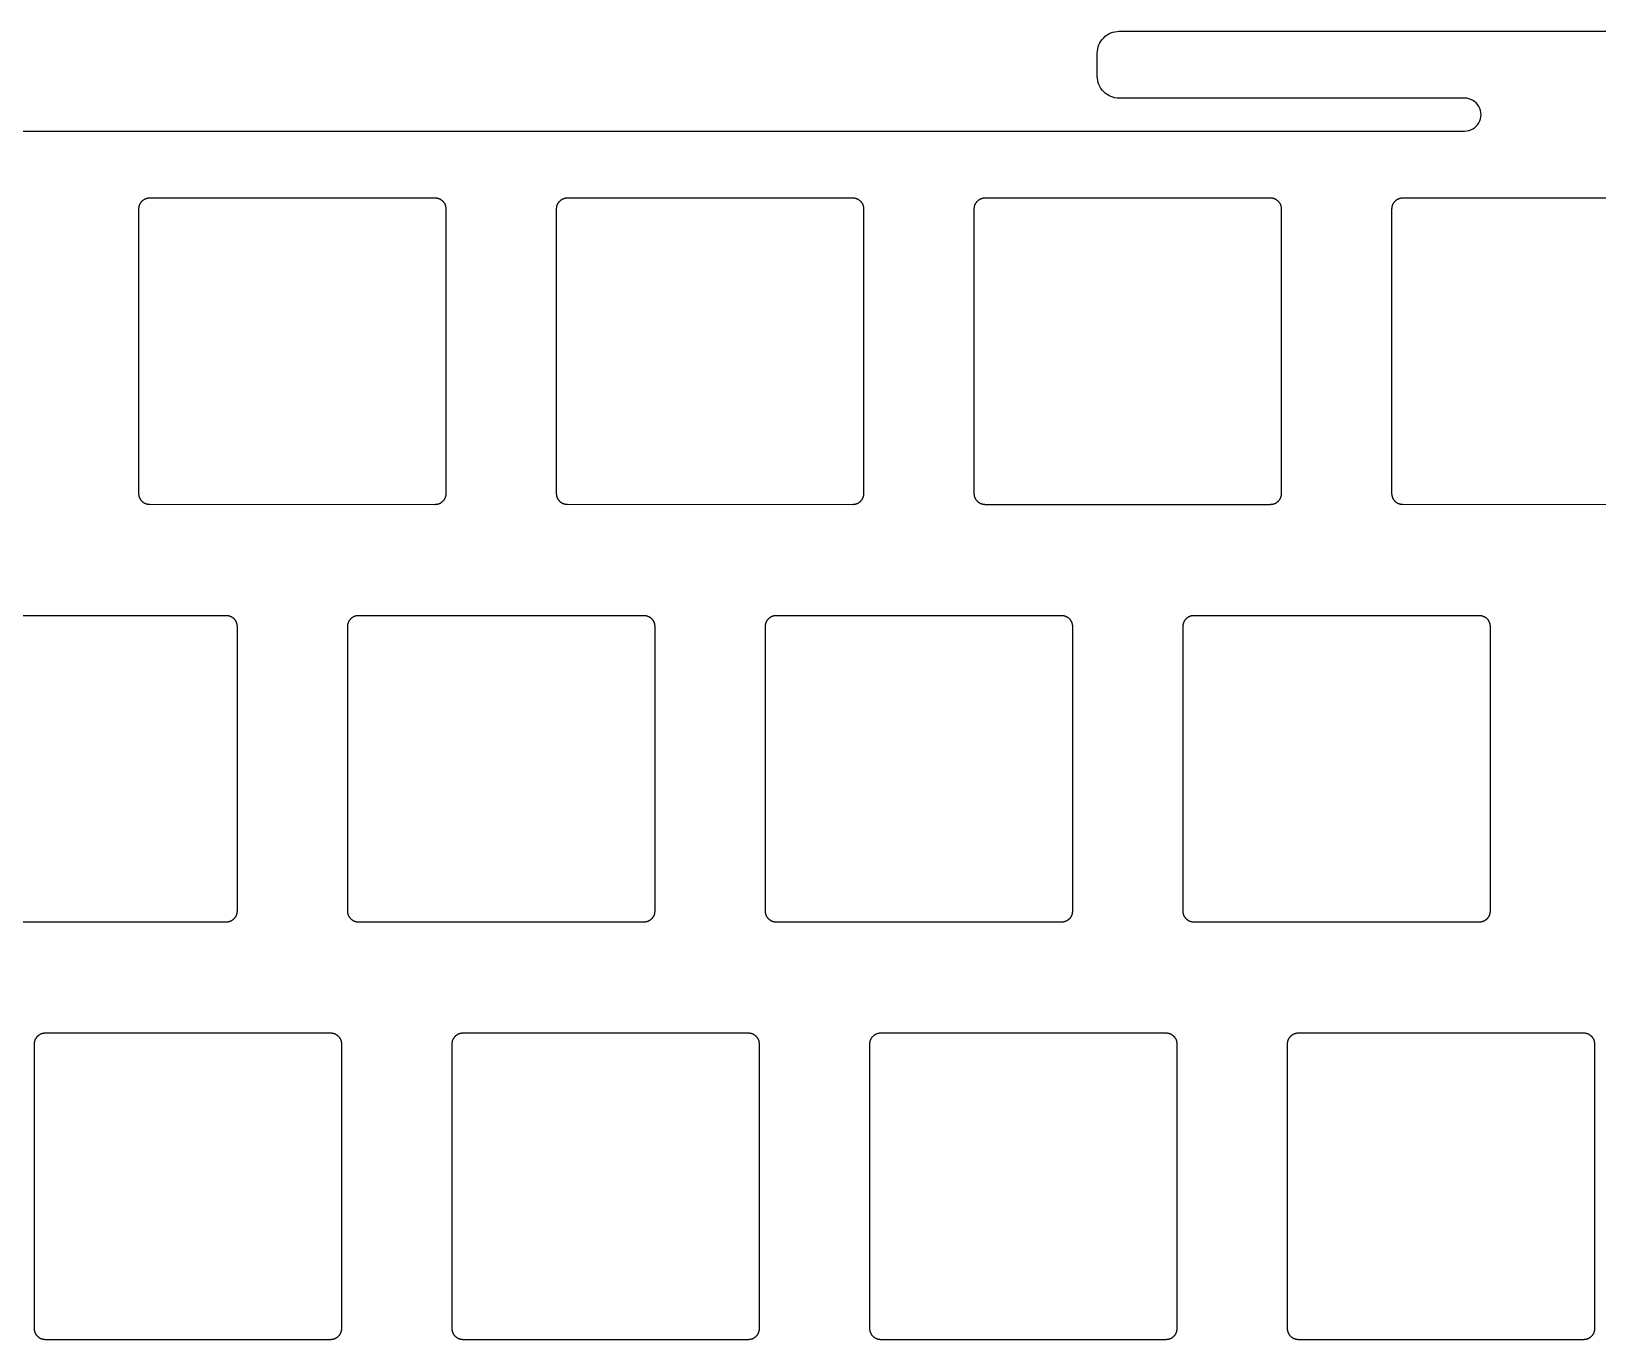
# Model space of a CAD drawing. Header units: millimetres. Extents: x 0 to 286, y 1 to 106.
# Drawn here: x 73.9 to 145.3, y 46.8 to 106.5 of the extents above; entities that cross this region are included whole.
import ezdxf

# ---------------------------------------------------------------- set-up
doc = ezdxf.new("R2010")
doc.units = ezdxf.units.MM

msp = doc.modelspace()

# ---------------------------------------------------------------- linework, layer by layer
msp.add_lwpolyline([(51.7693, 101.9158), (139.2574, 101.9158, 1.004198), (139.2574, 103.4158), (123.5074, 103.4158, -0.414214), (122.5074, 104.4158), (122.5074, 105.4674, -0.414214), (123.5074, 106.4674), (162.5074, 106.4674, -0.414214)], format="xyb")
for points in [[(78.8007, 85.3693), (78.8007, 98.3686), (78.801, 98.385), (78.8018, 98.4013), (78.8031, 98.4176), (78.805, 98.4339), (78.8074, 98.45), (78.8103, 98.4661), (78.8138, 98.4821), (78.8177, 98.498), (78.8222, 98.5137), (78.8272, 98.5293), (78.8327, 98.5447), (78.8388, 98.5599), (78.8453, 98.575), (78.8523, 98.5897), (78.8597, 98.6043), (78.8677, 98.6186), (78.8761, 98.6326), (78.885, 98.6464), (78.8943, 98.6598), (78.904, 98.673), (78.9142, 98.6858), (78.9248, 98.6983), (78.9358, 98.7104), (78.9471, 98.7222), (78.9589, 98.7335), (78.971, 98.7445), (78.9835, 98.7551), (78.9963, 98.7653), (79.0095, 98.775), (79.0229, 98.7843), (79.0367, 98.7932), (79.0507, 98.8016), (79.065, 98.8096), (79.0796, 98.817), (79.0943, 98.824), (79.1094, 98.8305), (79.1246, 98.8366), (79.14, 98.8421), (79.1556, 98.8471), (79.1713, 98.8516), (79.1872, 98.8555), (79.2032, 98.859), (79.2193, 98.8619), (79.2354, 98.8643), (79.2517, 98.8662), (79.268, 98.8675), (79.2843, 98.8683), (79.3007, 98.8686), (92.2996, 98.8686), (92.316, 98.8683), (92.3323, 98.8675), (92.3486, 98.8662), (92.3649, 98.8643), (92.381, 98.8619), (92.3971, 98.859), (92.4131, 98.8555), (92.429, 98.8516), (92.4447, 98.8471), (92.4603, 98.8421), (92.4757, 98.8366), (92.4909, 98.8305), (92.506, 98.824), (92.5207, 98.817), (92.5353, 98.8096), (92.5496, 98.8016), (92.5636, 98.7932), (92.5774, 98.7843), (92.5908, 98.775), (92.604, 98.7653), (92.6168, 98.7551), (92.6293, 98.7445), (92.6414, 98.7335), (92.6532, 98.7222), (92.6645, 98.7104), (92.6755, 98.6983), (92.6861, 98.6858), (92.6963, 98.673), (92.706, 98.6598), (92.7153, 98.6464), (92.7242, 98.6326), (92.7326, 98.6186), (92.7406, 98.6043), (92.748, 98.5897), (92.755, 98.575), (92.7615, 98.5599), (92.7676, 98.5447), (92.7731, 98.5293), (92.7781, 98.5137), (92.7826, 98.498), (92.7865, 98.4821), (92.79, 98.4661), (92.7929, 98.45), (92.7953, 98.4339), (92.7972, 98.4176), (92.7985, 98.4013), (92.7993, 98.385), (92.7996, 98.3686), (92.7996, 85.3692), (92.7993, 85.3528), (92.7985, 85.3365), (92.7972, 85.3202), (92.7953, 85.3039), (92.7929, 85.2878), (92.79, 85.2717), (92.7865, 85.2557), (92.7826, 85.2398), (92.7781, 85.2241), (92.7731, 85.2085), (92.7676, 85.1931), (92.7615, 85.1779), (92.755, 85.1628), (92.748, 85.1481), (92.7406, 85.1335), (92.7326, 85.1192), (92.7242, 85.1052), (92.7153, 85.0914), (92.706, 85.078), (92.6963, 85.0648), (92.6861, 85.052), (92.6755, 85.0395), (92.6645, 85.0274), (92.6532, 85.0156), (92.6414, 85.0043), (92.6293, 84.9933), (92.6168, 84.9827), (92.604, 84.9725), (92.5908, 84.9628), (92.5774, 84.9535), (92.5636, 84.9446), (92.5496, 84.9362), (92.5353, 84.9282), (92.5207, 84.9208), (92.506, 84.9138), (92.4909, 84.9073), (92.4757, 84.9012), (92.4603, 84.8957), (92.4447, 84.8907), (92.429, 84.8862), (92.4131, 84.8823), (92.3971, 84.8788), (92.381, 84.8759), (92.3649, 84.8735), (92.3486, 84.8716), (92.3323, 84.8703), (92.316, 84.8695), (92.2996, 84.8692), (79.3006, 84.8693), (79.2842, 84.8696), (79.2679, 84.8704), (79.2516, 84.8717), (79.2353, 84.8736), (79.2192, 84.876), (79.2031, 84.8789), (79.1871, 84.8824), (79.1712, 84.8863), (79.1555, 84.8908), (79.1399, 84.8958), (79.1245, 84.9014), (79.1093, 84.9074), (79.0943, 84.9139), (79.0795, 84.9209), (79.0649, 84.9284), (79.0506, 84.9363), (79.0366, 84.9447), (79.0229, 84.9536), (79.0094, 84.9629), (78.9963, 84.9726), (78.9834, 84.9828), (78.971, 84.9934), (78.9589, 85.0044), (78.9471, 85.0158), (78.9357, 85.0275), (78.9247, 85.0396), (78.9142, 85.0521), (78.904, 85.0649), (78.8942, 85.0781), (78.8849, 85.0915), (78.8761, 85.1053), (78.8677, 85.1193), (78.8597, 85.1336), (78.8522, 85.1482), (78.8452, 85.163), (78.8387, 85.178), (78.8327, 85.1932), (78.8272, 85.2086), (78.8222, 85.2242), (78.8177, 85.2399), (78.8137, 85.2558), (78.8103, 85.2718), (78.8074, 85.2879), (78.805, 85.304), (78.8031, 85.3203), (78.8018, 85.3366), (78.801, 85.3529)], [(97.8507, 85.3693), (97.8507, 98.3686), (97.851, 98.385), (97.8518, 98.4013), (97.8531, 98.4176), (97.855, 98.4339), (97.8574, 98.45), (97.8603, 98.4661), (97.8638, 98.4821), (97.8677, 98.498), (97.8722, 98.5137), (97.8772, 98.5293), (97.8827, 98.5447), (97.8888, 98.5599), (97.8953, 98.575), (97.9023, 98.5897), (97.9097, 98.6043), (97.9177, 98.6186), (97.9261, 98.6326), (97.935, 98.6464), (97.9443, 98.6598), (97.954, 98.673), (97.9642, 98.6858), (97.9748, 98.6983), (97.9858, 98.7104), (97.9971, 98.7222), (98.0089, 98.7335), (98.021, 98.7445), (98.0335, 98.7551), (98.0463, 98.7653), (98.0595, 98.775), (98.0729, 98.7843), (98.0867, 98.7932), (98.1007, 98.8016), (98.115, 98.8096), (98.1296, 98.817), (98.1443, 98.824), (98.1594, 98.8305), (98.1746, 98.8366), (98.19, 98.8421), (98.2056, 98.8471), (98.2213, 98.8516), (98.2372, 98.8555), (98.2532, 98.859), (98.2693, 98.8619), (98.2854, 98.8643), (98.3017, 98.8662), (98.318, 98.8675), (98.3343, 98.8683), (98.3507, 98.8686), (111.3496, 98.8686), (111.366, 98.8683), (111.3823, 98.8675), (111.3986, 98.8662), (111.4149, 98.8643), (111.431, 98.8619), (111.4471, 98.859), (111.4631, 98.8555), (111.479, 98.8516), (111.4947, 98.8471), (111.5103, 98.8421), (111.5257, 98.8366), (111.5409, 98.8305), (111.556, 98.824), (111.5707, 98.817), (111.5853, 98.8096), (111.5996, 98.8016), (111.6136, 98.7932), (111.6274, 98.7843), (111.6408, 98.775), (111.654, 98.7653), (111.6668, 98.7551), (111.6793, 98.7445), (111.6914, 98.7335), (111.7032, 98.7222), (111.7145, 98.7104), (111.7255, 98.6983), (111.7361, 98.6858), (111.7463, 98.673), (111.756, 98.6598), (111.7653, 98.6464), (111.7742, 98.6326), (111.7826, 98.6186), (111.7906, 98.6043), (111.798, 98.5897), (111.805, 98.575), (111.8115, 98.5599), (111.8176, 98.5447), (111.8231, 98.5293), (111.8281, 98.5137), (111.8326, 98.498), (111.8365, 98.4821), (111.84, 98.4661), (111.8429, 98.45), (111.8453, 98.4339), (111.8472, 98.4176), (111.8485, 98.4013), (111.8493, 98.385), (111.8496, 98.3686), (111.8496, 85.3692), (111.8493, 85.3528), (111.8485, 85.3365), (111.8472, 85.3202), (111.8453, 85.3039), (111.8429, 85.2878), (111.84, 85.2717), (111.8365, 85.2557), (111.8326, 85.2398), (111.8281, 85.2241), (111.8231, 85.2085), (111.8176, 85.1931), (111.8115, 85.1779), (111.805, 85.1628), (111.798, 85.1481), (111.7906, 85.1335), (111.7826, 85.1192), (111.7742, 85.1052), (111.7653, 85.0914), (111.756, 85.078), (111.7463, 85.0648), (111.7361, 85.052), (111.7255, 85.0395), (111.7145, 85.0274), (111.7032, 85.0156), (111.6914, 85.0043), (111.6793, 84.9933), (111.6668, 84.9827), (111.654, 84.9725), (111.6408, 84.9628), (111.6274, 84.9535), (111.6136, 84.9446), (111.5996, 84.9362), (111.5853, 84.9282), (111.5707, 84.9208), (111.556, 84.9138), (111.5409, 84.9073), (111.5257, 84.9012), (111.5103, 84.8957), (111.4947, 84.8907), (111.479, 84.8862), (111.4631, 84.8823), (111.4471, 84.8788), (111.431, 84.8759), (111.4149, 84.8735), (111.3986, 84.8716), (111.3823, 84.8703), (111.366, 84.8695), (111.3496, 84.8692), (98.3506, 84.8693), (98.3342, 84.8696), (98.3179, 84.8704), (98.3016, 84.8717), (98.2853, 84.8736), (98.2692, 84.876), (98.2531, 84.8789), (98.2371, 84.8824), (98.2212, 84.8863), (98.2055, 84.8908), (98.1899, 84.8958), (98.1745, 84.9014), (98.1593, 84.9074), (98.1443, 84.9139), (98.1295, 84.9209), (98.1149, 84.9284), (98.1006, 84.9363), (98.0866, 84.9447), (98.0729, 84.9536), (98.0594, 84.9629), (98.0463, 84.9726), (98.0334, 84.9828), (98.021, 84.9934), (98.0089, 85.0044), (97.9971, 85.0158), (97.9857, 85.0275), (97.9747, 85.0396), (97.9642, 85.0521), (97.954, 85.0649), (97.9442, 85.0781), (97.9349, 85.0915), (97.9261, 85.1053), (97.9177, 85.1193), (97.9097, 85.1336), (97.9022, 85.1482), (97.8952, 85.163), (97.8887, 85.178), (97.8827, 85.1932), (97.8772, 85.2086), (97.8722, 85.2242), (97.8677, 85.2399), (97.8637, 85.2558), (97.8603, 85.2718), (97.8574, 85.2879), (97.855, 85.304), (97.8531, 85.3203), (97.8518, 85.3366), (97.851, 85.3529)], [(116.899, 85.3692), (116.899, 98.3685), (116.8993, 98.3849), (116.9001, 98.4012), (116.9014, 98.4175), (116.9033, 98.4338), (116.9057, 98.4499), (116.9086, 98.466), (116.9121, 98.482), (116.916, 98.4979), (116.9205, 98.5136), (116.9255, 98.5292), (116.931, 98.5446), (116.9371, 98.5598), (116.9436, 98.5749), (116.9506, 98.5896), (116.958, 98.6042), (116.966, 98.6185), (116.9744, 98.6325), (116.9833, 98.6463), (116.9926, 98.6597), (117.0023, 98.6729), (117.0125, 98.6857), (117.0231, 98.6982), (117.0341, 98.7103), (117.0454, 98.7221), (117.0572, 98.7334), (117.0693, 98.7444), (117.0818, 98.755), (117.0946, 98.7652), (117.1078, 98.7749), (117.1212, 98.7842), (117.135, 98.7931), (117.149, 98.8015), (117.1633, 98.8095), (117.1779, 98.8169), (117.1926, 98.8239), (117.2077, 98.8304), (117.2229, 98.8365), (117.2383, 98.842), (117.2539, 98.847), (117.2696, 98.8515), (117.2855, 98.8554), (117.3015, 98.8589), (117.3176, 98.8618), (117.3337, 98.8642), (117.35, 98.8661), (117.3663, 98.8674), (117.3826, 98.8682), (117.399, 98.8685), (130.398, 98.8685), (130.4144, 98.8682), (130.4307, 98.8674), (130.447, 98.8661), (130.4633, 98.8642), (130.4794, 98.8618), (130.4955, 98.8589), (130.5115, 98.8554), (130.5274, 98.8515), (130.5431, 98.847), (130.5587, 98.842), (130.5741, 98.8365), (130.5893, 98.8304), (130.6044, 98.8239), (130.6191, 98.8169), (130.6337, 98.8095), (130.648, 98.8015), (130.662, 98.7931), (130.6758, 98.7842), (130.6892, 98.7749), (130.7024, 98.7652), (130.7152, 98.755), (130.7277, 98.7444), (130.7398, 98.7334), (130.7516, 98.7221), (130.7629, 98.7103), (130.7739, 98.6982), (130.7845, 98.6857), (130.7947, 98.6729), (130.8044, 98.6597), (130.8137, 98.6463), (130.8226, 98.6325), (130.831, 98.6185), (130.839, 98.6042), (130.8464, 98.5896), (130.8534, 98.5749), (130.8599, 98.5598), (130.866, 98.5446), (130.8715, 98.5292), (130.8765, 98.5136), (130.881, 98.4979), (130.8849, 98.482), (130.8884, 98.466), (130.8913, 98.4499), (130.8937, 98.4338), (130.8956, 98.4175), (130.8969, 98.4012), (130.8977, 98.3849), (130.898, 98.3685), (130.898, 85.369), (130.8977, 85.3526), (130.8969, 85.3363), (130.8956, 85.32), (130.8937, 85.3037), (130.8913, 85.2876), (130.8884, 85.2715), (130.8849, 85.2555), (130.881, 85.2396), (130.8765, 85.2239), (130.8715, 85.2083), (130.866, 85.1929), (130.8599, 85.1777), (130.8534, 85.1626), (130.8464, 85.1479), (130.839, 85.1333), (130.831, 85.119), (130.8226, 85.105), (130.8137, 85.0912), (130.8044, 85.0778), (130.7947, 85.0646), (130.7845, 85.0518), (130.7739, 85.0393), (130.7629, 85.0272), (130.7516, 85.0154), (130.7398, 85.0041), (130.7277, 84.9931), (130.7152, 84.9825), (130.7024, 84.9723), (130.6892, 84.9626), (130.6758, 84.9533), (130.662, 84.9444), (130.648, 84.936), (130.6337, 84.928), (130.6191, 84.9206), (130.6044, 84.9136), (130.5893, 84.9071), (130.5741, 84.901), (130.5587, 84.8955), (130.5431, 84.8905), (130.5274, 84.886), (130.5115, 84.8821), (130.4955, 84.8786), (130.4794, 84.8757), (130.4633, 84.8733), (130.447, 84.8714), (130.4307, 84.8701), (130.4144, 84.8693), (130.398, 84.869), (117.399, 84.8692), (117.3826, 84.8695), (117.3663, 84.8703), (117.35, 84.8716), (117.3337, 84.8735), (117.3176, 84.8759), (117.3015, 84.8788), (117.2855, 84.8823), (117.2696, 84.8862), (117.2539, 84.8907), (117.2383, 84.8957), (117.2229, 84.9012), (117.2077, 84.9073), (117.1926, 84.9138), (117.1779, 84.9208), (117.1633, 84.9282), (117.149, 84.9362), (117.135, 84.9446), (117.1212, 84.9535), (117.1078, 84.9628), (117.0946, 84.9725), (117.0818, 84.9827), (117.0693, 84.9933), (117.0572, 85.0043), (117.0454, 85.0156), (117.0341, 85.0274), (117.0231, 85.0395), (117.0125, 85.052), (117.0023, 85.0648), (116.9926, 85.078), (116.9833, 85.0914), (116.9744, 85.1052), (116.966, 85.1192), (116.958, 85.1335), (116.9506, 85.1481), (116.9436, 85.1628), (116.9371, 85.1779), (116.931, 85.1931), (116.9255, 85.2085), (116.9205, 85.2241), (116.916, 85.2398), (116.9121, 85.2557), (116.9086, 85.2717), (116.9057, 85.2878), (116.9033, 85.3039), (116.9014, 85.3202), (116.9001, 85.3365), (116.8993, 85.3528)], [(88.3257, 66.3193), (88.3257, 79.3186), (88.326, 79.335), (88.3268, 79.3513), (88.3281, 79.3676), (88.33, 79.3839), (88.3324, 79.4), (88.3353, 79.4161), (88.3388, 79.4321), (88.3427, 79.448), (88.3472, 79.4637), (88.3522, 79.4793), (88.3577, 79.4947), (88.3638, 79.5099), (88.3703, 79.525), (88.3773, 79.5397), (88.3847, 79.5543), (88.3927, 79.5686), (88.4011, 79.5826), (88.41, 79.5964), (88.4193, 79.6098), (88.429, 79.623), (88.4392, 79.6358), (88.4498, 79.6483), (88.4608, 79.6604), (88.4721, 79.6722), (88.4839, 79.6835), (88.496, 79.6945), (88.5085, 79.7051), (88.5213, 79.7153), (88.5345, 79.725), (88.5479, 79.7343), (88.5617, 79.7432), (88.5757, 79.7516), (88.59, 79.7596), (88.6046, 79.767), (88.6193, 79.774), (88.6344, 79.7805), (88.6496, 79.7866), (88.665, 79.7921), (88.6806, 79.7971), (88.6963, 79.8016), (88.7122, 79.8055), (88.7282, 79.809), (88.7443, 79.8119), (88.7604, 79.8143), (88.7767, 79.8162), (88.793, 79.8175), (88.8093, 79.8183), (88.8257, 79.8186), (101.8246, 79.8186), (101.841, 79.8183), (101.8573, 79.8175), (101.8736, 79.8162), (101.8899, 79.8143), (101.906, 79.8119), (101.9221, 79.809), (101.9381, 79.8055), (101.954, 79.8016), (101.9697, 79.7971), (101.9853, 79.7921), (102.0007, 79.7866), (102.0159, 79.7805), (102.031, 79.774), (102.0457, 79.767), (102.0603, 79.7596), (102.0746, 79.7516), (102.0886, 79.7432), (102.1024, 79.7343), (102.1158, 79.725), (102.129, 79.7153), (102.1418, 79.7051), (102.1543, 79.6945), (102.1664, 79.6835), (102.1782, 79.6722), (102.1895, 79.6604), (102.2005, 79.6483), (102.2111, 79.6358), (102.2213, 79.623), (102.231, 79.6098), (102.2403, 79.5964), (102.2492, 79.5826), (102.2576, 79.5686), (102.2656, 79.5543), (102.273, 79.5397), (102.28, 79.525), (102.2865, 79.5099), (102.2926, 79.4947), (102.2981, 79.4793), (102.3031, 79.4637), (102.3076, 79.448), (102.3115, 79.4321), (102.315, 79.4161), (102.3179, 79.4), (102.3203, 79.3839), (102.3222, 79.3676), (102.3235, 79.3513), (102.3243, 79.335), (102.3246, 79.3186), (102.3246, 66.3192), (102.3243, 66.3028), (102.3235, 66.2865), (102.3222, 66.2702), (102.3203, 66.2539), (102.3179, 66.2378), (102.315, 66.2217), (102.3115, 66.2057), (102.3076, 66.1898), (102.3031, 66.1741), (102.2981, 66.1585), (102.2926, 66.1431), (102.2865, 66.1279), (102.28, 66.1128), (102.273, 66.0981), (102.2656, 66.0835), (102.2576, 66.0692), (102.2492, 66.0552), (102.2403, 66.0414), (102.231, 66.028), (102.2213, 66.0148), (102.2111, 66.002), (102.2005, 65.9895), (102.1895, 65.9774), (102.1782, 65.9656), (102.1664, 65.9543), (102.1543, 65.9433), (102.1418, 65.9327), (102.129, 65.9225), (102.1158, 65.9128), (102.1024, 65.9035), (102.0886, 65.8946), (102.0746, 65.8862), (102.0603, 65.8782), (102.0457, 65.8708), (102.031, 65.8638), (102.0159, 65.8573), (102.0007, 65.8512), (101.9853, 65.8457), (101.9697, 65.8407), (101.954, 65.8362), (101.9381, 65.8323), (101.9221, 65.8288), (101.906, 65.8259), (101.8899, 65.8235), (101.8736, 65.8216), (101.8573, 65.8203), (101.841, 65.8195), (101.8246, 65.8192), (88.8256, 65.8193), (88.8092, 65.8196), (88.7929, 65.8204), (88.7766, 65.8217), (88.7603, 65.8236), (88.7442, 65.826), (88.7281, 65.8289), (88.7121, 65.8324), (88.6962, 65.8363), (88.6805, 65.8408), (88.6649, 65.8458), (88.6495, 65.8514), (88.6343, 65.8574), (88.6193, 65.8639), (88.6045, 65.8709), (88.5899, 65.8784), (88.5756, 65.8863), (88.5616, 65.8947), (88.5479, 65.9036), (88.5344, 65.9129), (88.5213, 65.9226), (88.5084, 65.9328), (88.496, 65.9434), (88.4839, 65.9544), (88.4721, 65.9658), (88.4607, 65.9775), (88.4497, 65.9896), (88.4392, 66.0021), (88.429, 66.0149), (88.4192, 66.0281), (88.4099, 66.0415), (88.4011, 66.0553), (88.3927, 66.0693), (88.3847, 66.0836), (88.3772, 66.0982), (88.3702, 66.113), (88.3637, 66.128), (88.3577, 66.1432), (88.3522, 66.1586), (88.3472, 66.1742), (88.3427, 66.1899), (88.3387, 66.2058), (88.3353, 66.2218), (88.3324, 66.2379), (88.33, 66.254), (88.3281, 66.2703), (88.3268, 66.2866), (88.326, 66.3029)], [(107.3757, 66.3193), (107.3757, 79.3186), (107.376, 79.335), (107.3768, 79.3513), (107.3781, 79.3676), (107.38, 79.3839), (107.3824, 79.4), (107.3853, 79.4161), (107.3888, 79.4321), (107.3927, 79.448), (107.3972, 79.4637), (107.4022, 79.4793), (107.4077, 79.4947), (107.4138, 79.5099), (107.4203, 79.525), (107.4273, 79.5397), (107.4347, 79.5543), (107.4427, 79.5686), (107.4511, 79.5826), (107.46, 79.5964), (107.4693, 79.6098), (107.479, 79.623), (107.4892, 79.6358), (107.4998, 79.6483), (107.5108, 79.6604), (107.5221, 79.6722), (107.5339, 79.6835), (107.546, 79.6945), (107.5585, 79.7051), (107.5713, 79.7153), (107.5845, 79.725), (107.5979, 79.7343), (107.6117, 79.7432), (107.6257, 79.7516), (107.64, 79.7596), (107.6546, 79.767), (107.6693, 79.774), (107.6844, 79.7805), (107.6996, 79.7866), (107.715, 79.7921), (107.7306, 79.7971), (107.7463, 79.8016), (107.7622, 79.8055), (107.7782, 79.809), (107.7943, 79.8119), (107.8104, 79.8143), (107.8267, 79.8162), (107.843, 79.8175), (107.8593, 79.8183), (107.8757, 79.8186), (120.8746, 79.8186), (120.891, 79.8183), (120.9073, 79.8175), (120.9236, 79.8162), (120.9399, 79.8143), (120.956, 79.8119), (120.9721, 79.809), (120.9881, 79.8055), (121.004, 79.8016), (121.0197, 79.7971), (121.0353, 79.7921), (121.0507, 79.7866), (121.0659, 79.7805), (121.081, 79.774), (121.0957, 79.767), (121.1103, 79.7596), (121.1246, 79.7516), (121.1386, 79.7432), (121.1524, 79.7343), (121.1658, 79.725), (121.179, 79.7153), (121.1918, 79.7051), (121.2043, 79.6945), (121.2164, 79.6835), (121.2282, 79.6722), (121.2395, 79.6604), (121.2505, 79.6483), (121.2611, 79.6358), (121.2713, 79.623), (121.281, 79.6098), (121.2903, 79.5964), (121.2992, 79.5826), (121.3076, 79.5686), (121.3156, 79.5543), (121.323, 79.5397), (121.33, 79.525), (121.3365, 79.5099), (121.3426, 79.4947), (121.3481, 79.4793), (121.3531, 79.4637), (121.3576, 79.448), (121.3615, 79.4321), (121.365, 79.4161), (121.3679, 79.4), (121.3703, 79.3839), (121.3722, 79.3676), (121.3735, 79.3513), (121.3743, 79.335), (121.3746, 79.3186), (121.3746, 66.3192), (121.3743, 66.3028), (121.3735, 66.2865), (121.3722, 66.2702), (121.3703, 66.2539), (121.3679, 66.2378), (121.365, 66.2217), (121.3615, 66.2057), (121.3576, 66.1898), (121.3531, 66.1741), (121.3481, 66.1585), (121.3426, 66.1431), (121.3365, 66.1279), (121.33, 66.1128), (121.323, 66.0981), (121.3156, 66.0835), (121.3076, 66.0692), (121.2992, 66.0552), (121.2903, 66.0414), (121.281, 66.028), (121.2713, 66.0148), (121.2611, 66.002), (121.2505, 65.9895), (121.2395, 65.9774), (121.2282, 65.9656), (121.2164, 65.9543), (121.2043, 65.9433), (121.1918, 65.9327), (121.179, 65.9225), (121.1658, 65.9128), (121.1524, 65.9035), (121.1386, 65.8946), (121.1246, 65.8862), (121.1103, 65.8782), (121.0957, 65.8708), (121.081, 65.8638), (121.0659, 65.8573), (121.0507, 65.8512), (121.0353, 65.8457), (121.0197, 65.8407), (121.004, 65.8362), (120.9881, 65.8323), (120.9721, 65.8288), (120.956, 65.8259), (120.9399, 65.8235), (120.9236, 65.8216), (120.9073, 65.8203), (120.891, 65.8195), (120.8746, 65.8192), (107.8756, 65.8193), (107.8592, 65.8196), (107.8429, 65.8204), (107.8266, 65.8217), (107.8103, 65.8236), (107.7942, 65.826), (107.7781, 65.8289), (107.7621, 65.8324), (107.7462, 65.8363), (107.7305, 65.8408), (107.7149, 65.8458), (107.6995, 65.8514), (107.6843, 65.8574), (107.6693, 65.8639), (107.6545, 65.8709), (107.6399, 65.8784), (107.6256, 65.8863), (107.6116, 65.8947), (107.5979, 65.9036), (107.5844, 65.9129), (107.5713, 65.9226), (107.5584, 65.9328), (107.546, 65.9434), (107.5339, 65.9544), (107.5221, 65.9658), (107.5107, 65.9775), (107.4997, 65.9896), (107.4892, 66.0021), (107.479, 66.0149), (107.4692, 66.0281), (107.4599, 66.0415), (107.4511, 66.0553), (107.4427, 66.0693), (107.4347, 66.0836), (107.4272, 66.0982), (107.4202, 66.113), (107.4137, 66.128), (107.4077, 66.1432), (107.4022, 66.1586), (107.3972, 66.1742), (107.3927, 66.1899), (107.3887, 66.2058), (107.3853, 66.2218), (107.3824, 66.2379), (107.38, 66.254), (107.3781, 66.2703), (107.3768, 66.2866), (107.376, 66.3029)], [(126.424, 66.3192), (126.424, 79.3185), (126.4243, 79.3349), (126.4251, 79.3512), (126.4264, 79.3675), (126.4283, 79.3838), (126.4307, 79.3999), (126.4336, 79.416), (126.4371, 79.432), (126.441, 79.4479), (126.4455, 79.4636), (126.4505, 79.4792), (126.456, 79.4946), (126.4621, 79.5098), (126.4686, 79.5249), (126.4756, 79.5396), (126.483, 79.5542), (126.491, 79.5685), (126.4994, 79.5825), (126.5083, 79.5963), (126.5176, 79.6097), (126.5273, 79.6229), (126.5375, 79.6357), (126.5481, 79.6482), (126.5591, 79.6603), (126.5704, 79.6721), (126.5822, 79.6834), (126.5943, 79.6944), (126.6068, 79.705), (126.6196, 79.7152), (126.6328, 79.7249), (126.6462, 79.7342), (126.66, 79.7431), (126.674, 79.7515), (126.6883, 79.7595), (126.7029, 79.7669), (126.7176, 79.7739), (126.7327, 79.7804), (126.7479, 79.7865), (126.7633, 79.792), (126.7789, 79.797), (126.7946, 79.8015), (126.8105, 79.8054), (126.8265, 79.8089), (126.8426, 79.8118), (126.8587, 79.8142), (126.875, 79.8161), (126.8913, 79.8174), (126.9076, 79.8182), (126.924, 79.8185), (139.923, 79.8185), (139.9394, 79.8182), (139.9557, 79.8174), (139.972, 79.8161), (139.9883, 79.8142), (140.0044, 79.8118), (140.0205, 79.8089), (140.0365, 79.8054), (140.0524, 79.8015), (140.0681, 79.797), (140.0837, 79.792), (140.0991, 79.7865), (140.1143, 79.7804), (140.1294, 79.7739), (140.1441, 79.7669), (140.1587, 79.7595), (140.173, 79.7515), (140.187, 79.7431), (140.2008, 79.7342), (140.2142, 79.7249), (140.2274, 79.7152), (140.2402, 79.705), (140.2527, 79.6944), (140.2648, 79.6834), (140.2766, 79.6721), (140.2879, 79.6603), (140.2989, 79.6482), (140.3095, 79.6357), (140.3197, 79.6229), (140.3294, 79.6097), (140.3387, 79.5963), (140.3476, 79.5825), (140.356, 79.5685), (140.364, 79.5542), (140.3714, 79.5396), (140.3784, 79.5249), (140.3849, 79.5098), (140.391, 79.4946), (140.3965, 79.4792), (140.4015, 79.4636), (140.406, 79.4479), (140.4099, 79.432), (140.4134, 79.416), (140.4163, 79.3999), (140.4187, 79.3838), (140.4206, 79.3675), (140.4219, 79.3512), (140.4227, 79.3349), (140.423, 79.3185), (140.423, 66.319), (140.4227, 66.3026), (140.4219, 66.2863), (140.4206, 66.27), (140.4187, 66.2537), (140.4163, 66.2376), (140.4134, 66.2215), (140.4099, 66.2055), (140.406, 66.1896), (140.4015, 66.1739), (140.3965, 66.1583), (140.391, 66.1429), (140.3849, 66.1277), (140.3784, 66.1126), (140.3714, 66.0979), (140.364, 66.0833), (140.356, 66.069), (140.3476, 66.055), (140.3387, 66.0412), (140.3294, 66.0278), (140.3197, 66.0146), (140.3095, 66.0018), (140.2989, 65.9893), (140.2879, 65.9772), (140.2766, 65.9654), (140.2648, 65.9541), (140.2527, 65.9431), (140.2402, 65.9325), (140.2274, 65.9223), (140.2142, 65.9126), (140.2008, 65.9033), (140.187, 65.8944), (140.173, 65.886), (140.1587, 65.878), (140.1441, 65.8706), (140.1294, 65.8636), (140.1143, 65.8571), (140.0991, 65.851), (140.0837, 65.8455), (140.0681, 65.8405), (140.0524, 65.836), (140.0365, 65.8321), (140.0205, 65.8286), (140.0044, 65.8257), (139.9883, 65.8233), (139.972, 65.8214), (139.9557, 65.8201), (139.9394, 65.8193), (139.923, 65.819), (126.924, 65.8192), (126.9076, 65.8195), (126.8913, 65.8203), (126.875, 65.8216), (126.8587, 65.8235), (126.8426, 65.8259), (126.8265, 65.8288), (126.8105, 65.8323), (126.7946, 65.8362), (126.7789, 65.8407), (126.7633, 65.8457), (126.7479, 65.8512), (126.7327, 65.8573), (126.7176, 65.8638), (126.7029, 65.8708), (126.6883, 65.8782), (126.674, 65.8862), (126.66, 65.8946), (126.6462, 65.9035), (126.6328, 65.9128), (126.6196, 65.9225), (126.6068, 65.9327), (126.5943, 65.9433), (126.5822, 65.9543), (126.5704, 65.9656), (126.5591, 65.9774), (126.5481, 65.9895), (126.5375, 66.002), (126.5273, 66.0148), (126.5176, 66.028), (126.5083, 66.0414), (126.4994, 66.0552), (126.491, 66.0692), (126.483, 66.0835), (126.4756, 66.0981), (126.4686, 66.1128), (126.4621, 66.1279), (126.456, 66.1431), (126.4505, 66.1585), (126.4455, 66.1741), (126.441, 66.1898), (126.4371, 66.2057), (126.4336, 66.2217), (126.4307, 66.2378), (126.4283, 66.2539), (126.4264, 66.2702), (126.4251, 66.2865), (126.4243, 66.3028)], [(74.0382, 47.2693), (74.0382, 60.2685), (74.0385, 60.2849), (74.0393, 60.3012), (74.0406, 60.3175), (74.0425, 60.3338), (74.0449, 60.3499), (74.0478, 60.366), (74.0513, 60.382), (74.0552, 60.3979), (74.0597, 60.4136), (74.0647, 60.4292), (74.0702, 60.4446), (74.0763, 60.4598), (74.0828, 60.4749), (74.0898, 60.4896), (74.0972, 60.5042), (74.1052, 60.5185), (74.1136, 60.5325), (74.1225, 60.5463), (74.1318, 60.5597), (74.1415, 60.5729), (74.1517, 60.5857), (74.1623, 60.5982), (74.1733, 60.6103), (74.1846, 60.6221), (74.1964, 60.6334), (74.2085, 60.6444), (74.221, 60.655), (74.2338, 60.6652), (74.247, 60.6749), (74.2604, 60.6842), (74.2742, 60.6931), (74.2882, 60.7015), (74.3025, 60.7095), (74.3171, 60.7169), (74.3318, 60.7239), (74.3469, 60.7304), (74.3621, 60.7365), (74.3775, 60.742), (74.3931, 60.747), (74.4088, 60.7515), (74.4247, 60.7554), (74.4407, 60.7589), (74.4568, 60.7618), (74.4729, 60.7642), (74.4892, 60.7661), (74.5055, 60.7674), (74.5218, 60.7682), (74.5382, 60.7685), (87.5372, 60.7685), (87.5536, 60.7682), (87.5699, 60.7674), (87.5862, 60.7661), (87.6025, 60.7642), (87.6186, 60.7618), (87.6347, 60.7589), (87.6507, 60.7554), (87.6666, 60.7515), (87.6823, 60.747), (87.6979, 60.742), (87.7133, 60.7365), (87.7285, 60.7304), (87.7436, 60.7239), (87.7583, 60.7169), (87.7729, 60.7095), (87.7872, 60.7015), (87.8012, 60.6931), (87.815, 60.6842), (87.8284, 60.6749), (87.8416, 60.6652), (87.8544, 60.655), (87.8669, 60.6444), (87.879, 60.6334), (87.8908, 60.6221), (87.9021, 60.6103), (87.9131, 60.5982), (87.9237, 60.5857), (87.9339, 60.5729), (87.9436, 60.5597), (87.9529, 60.5463), (87.9618, 60.5325), (87.9702, 60.5185), (87.9782, 60.5042), (87.9856, 60.4896), (87.9926, 60.4749), (87.9991, 60.4598), (88.0052, 60.4446), (88.0107, 60.4292), (88.0157, 60.4136), (88.0202, 60.3979), (88.0241, 60.382), (88.0276, 60.366), (88.0305, 60.3499), (88.0329, 60.3338), (88.0348, 60.3175), (88.0361, 60.3012), (88.0369, 60.2849), (88.0372, 60.2685), (88.0372, 47.2691), (88.0369, 47.2527), (88.0361, 47.2364), (88.0348, 47.2201), (88.0329, 47.2038), (88.0305, 47.1877), (88.0276, 47.1716), (88.0241, 47.1556), (88.0202, 47.1397), (88.0157, 47.124), (88.0107, 47.1084), (88.0052, 47.093), (87.9991, 47.0778), (87.9926, 47.0627), (87.9856, 47.048), (87.9782, 47.0334), (87.9702, 47.0191), (87.9618, 47.0051), (87.9529, 46.9913), (87.9436, 46.9779), (87.9339, 46.9647), (87.9237, 46.9519), (87.9131, 46.9394), (87.9021, 46.9273), (87.8908, 46.9155), (87.879, 46.9042), (87.8669, 46.8932), (87.8544, 46.8826), (87.8416, 46.8724), (87.8284, 46.8627), (87.815, 46.8534), (87.8012, 46.8445), (87.7872, 46.8361), (87.7729, 46.8281), (87.7583, 46.8207), (87.7436, 46.8137), (87.7285, 46.8072), (87.7133, 46.8011), (87.6979, 46.7956), (87.6823, 46.7906), (87.6666, 46.7861), (87.6507, 46.7822), (87.6347, 46.7787), (87.6186, 46.7758), (87.6025, 46.7734), (87.5862, 46.7715), (87.5699, 46.7702), (87.5536, 46.7694), (87.5372, 46.7691), (74.5382, 46.7693), (74.5218, 46.7696), (74.5055, 46.7704), (74.4892, 46.7717), (74.4729, 46.7736), (74.4568, 46.776), (74.4407, 46.7789), (74.4247, 46.7824), (74.4088, 46.7863), (74.3931, 46.7908), (74.3775, 46.7958), (74.3621, 46.8013), (74.3469, 46.8074), (74.3318, 46.8139), (74.3171, 46.8209), (74.3025, 46.8283), (74.2882, 46.8363), (74.2742, 46.8447), (74.2604, 46.8536), (74.247, 46.8629), (74.2338, 46.8726), (74.221, 46.8828), (74.2085, 46.8934), (74.1964, 46.9044), (74.1846, 46.9157), (74.1733, 46.9275), (74.1623, 46.9396), (74.1517, 46.9521), (74.1415, 46.9649), (74.1318, 46.9781), (74.1225, 46.9915), (74.1136, 47.0053), (74.1052, 47.0193), (74.0972, 47.0336), (74.0898, 47.0482), (74.0828, 47.0629), (74.0763, 47.078), (74.0702, 47.0932), (74.0647, 47.1086), (74.0597, 47.1242), (74.0552, 47.1399), (74.0513, 47.1558), (74.0478, 47.1718), (74.0449, 47.1879), (74.0425, 47.204), (74.0406, 47.2203), (74.0393, 47.2366), (74.0385, 47.2529)], [(93.0882, 47.2693), (93.0882, 60.2686), (93.0885, 60.285), (93.0893, 60.3013), (93.0906, 60.3176), (93.0925, 60.3339), (93.0949, 60.35), (93.0978, 60.3661), (93.1013, 60.3821), (93.1052, 60.398), (93.1097, 60.4137), (93.1147, 60.4293), (93.1202, 60.4447), (93.1263, 60.4599), (93.1328, 60.475), (93.1398, 60.4897), (93.1472, 60.5043), (93.1552, 60.5186), (93.1636, 60.5326), (93.1725, 60.5464), (93.1818, 60.5598), (93.1915, 60.573), (93.2017, 60.5858), (93.2123, 60.5983), (93.2233, 60.6104), (93.2346, 60.6222), (93.2464, 60.6335), (93.2585, 60.6445), (93.271, 60.6551), (93.2838, 60.6653), (93.297, 60.675), (93.3104, 60.6843), (93.3242, 60.6932), (93.3382, 60.7016), (93.3525, 60.7096), (93.3671, 60.717), (93.3818, 60.724), (93.3969, 60.7305), (93.4121, 60.7366), (93.4275, 60.7421), (93.4431, 60.7471), (93.4588, 60.7516), (93.4747, 60.7555), (93.4907, 60.759), (93.5068, 60.7619), (93.5229, 60.7643), (93.5392, 60.7662), (93.5555, 60.7675), (93.5718, 60.7683), (93.5882, 60.7686), (106.5871, 60.7686), (106.6035, 60.7683), (106.6198, 60.7675), (106.6361, 60.7662), (106.6524, 60.7643), (106.6685, 60.7619), (106.6846, 60.759), (106.7006, 60.7555), (106.7165, 60.7516), (106.7322, 60.7471), (106.7478, 60.7421), (106.7632, 60.7366), (106.7784, 60.7305), (106.7935, 60.724), (106.8082, 60.717), (106.8228, 60.7096), (106.8371, 60.7016), (106.8511, 60.6932), (106.8649, 60.6843), (106.8783, 60.675), (106.8915, 60.6653), (106.9043, 60.6551), (106.9168, 60.6445), (106.9289, 60.6335), (106.9407, 60.6222), (106.952, 60.6104), (106.963, 60.5983), (106.9736, 60.5858), (106.9838, 60.573), (106.9935, 60.5598), (107.0028, 60.5464), (107.0117, 60.5326), (107.0201, 60.5186), (107.0281, 60.5043), (107.0355, 60.4897), (107.0425, 60.475), (107.049, 60.4599), (107.0551, 60.4447), (107.0606, 60.4293), (107.0656, 60.4137), (107.0701, 60.398), (107.074, 60.3821), (107.0775, 60.3661), (107.0804, 60.35), (107.0828, 60.3339), (107.0847, 60.3176), (107.086, 60.3013), (107.0868, 60.285), (107.0871, 60.2686), (107.0871, 47.2692), (107.0868, 47.2528), (107.086, 47.2365), (107.0847, 47.2202), (107.0828, 47.2039), (107.0804, 47.1878), (107.0775, 47.1717), (107.074, 47.1557), (107.0701, 47.1398), (107.0656, 47.1241), (107.0606, 47.1085), (107.0551, 47.0931), (107.049, 47.0779), (107.0425, 47.0628), (107.0355, 47.0481), (107.0281, 47.0335), (107.0201, 47.0192), (107.0117, 47.0052), (107.0028, 46.9914), (106.9935, 46.978), (106.9838, 46.9648), (106.9736, 46.952), (106.963, 46.9395), (106.952, 46.9274), (106.9407, 46.9156), (106.9289, 46.9043), (106.9168, 46.8933), (106.9043, 46.8827), (106.8915, 46.8725), (106.8783, 46.8628), (106.8649, 46.8535), (106.8511, 46.8446), (106.8371, 46.8362), (106.8228, 46.8282), (106.8082, 46.8208), (106.7935, 46.8138), (106.7784, 46.8073), (106.7632, 46.8012), (106.7478, 46.7957), (106.7322, 46.7907), (106.7165, 46.7862), (106.7006, 46.7823), (106.6846, 46.7788), (106.6685, 46.7759), (106.6524, 46.7735), (106.6361, 46.7716), (106.6198, 46.7703), (106.6035, 46.7695), (106.5871, 46.7692), (93.5881, 46.7693), (93.5717, 46.7696), (93.5554, 46.7704), (93.5391, 46.7717), (93.5228, 46.7736), (93.5067, 46.776), (93.4906, 46.7789), (93.4746, 46.7824), (93.4587, 46.7863), (93.443, 46.7908), (93.4274, 46.7958), (93.412, 46.8014), (93.3968, 46.8074), (93.3818, 46.8139), (93.367, 46.8209), (93.3524, 46.8284), (93.3381, 46.8363), (93.3241, 46.8447), (93.3104, 46.8536), (93.2969, 46.8629), (93.2838, 46.8726), (93.2709, 46.8828), (93.2585, 46.8934), (93.2464, 46.9044), (93.2346, 46.9158), (93.2232, 46.9275), (93.2122, 46.9396), (93.2017, 46.9521), (93.1915, 46.9649), (93.1817, 46.9781), (93.1724, 46.9915), (93.1636, 47.0053), (93.1552, 47.0193), (93.1472, 47.0336), (93.1397, 47.0482), (93.1327, 47.063), (93.1262, 47.078), (93.1202, 47.0932), (93.1147, 47.1086), (93.1097, 47.1242), (93.1052, 47.1399), (93.1012, 47.1558), (93.0978, 47.1718), (93.0949, 47.1879), (93.0925, 47.204), (93.0906, 47.2203), (93.0893, 47.2366), (93.0885, 47.2529)], [(112.1382, 47.2693), (112.1382, 60.2686), (112.1385, 60.285), (112.1393, 60.3013), (112.1406, 60.3176), (112.1425, 60.3339), (112.1449, 60.35), (112.1478, 60.3661), (112.1513, 60.3821), (112.1552, 60.398), (112.1597, 60.4137), (112.1647, 60.4293), (112.1702, 60.4447), (112.1763, 60.4599), (112.1828, 60.475), (112.1898, 60.4897), (112.1972, 60.5043), (112.2052, 60.5186), (112.2136, 60.5326), (112.2225, 60.5464), (112.2318, 60.5598), (112.2415, 60.573), (112.2517, 60.5858), (112.2623, 60.5983), (112.2733, 60.6104), (112.2846, 60.6222), (112.2964, 60.6335), (112.3085, 60.6445), (112.321, 60.6551), (112.3338, 60.6653), (112.347, 60.675), (112.3604, 60.6843), (112.3742, 60.6932), (112.3882, 60.7016), (112.4025, 60.7096), (112.4171, 60.717), (112.4318, 60.724), (112.4469, 60.7305), (112.4621, 60.7366), (112.4775, 60.7421), (112.4931, 60.7471), (112.5088, 60.7516), (112.5247, 60.7555), (112.5407, 60.759), (112.5568, 60.7619), (112.5729, 60.7643), (112.5892, 60.7662), (112.6055, 60.7675), (112.6218, 60.7683), (112.6382, 60.7686), (125.6371, 60.7686), (125.6535, 60.7683), (125.6698, 60.7675), (125.6861, 60.7662), (125.7024, 60.7643), (125.7185, 60.7619), (125.7346, 60.759), (125.7506, 60.7555), (125.7665, 60.7516), (125.7822, 60.7471), (125.7978, 60.7421), (125.8132, 60.7366), (125.8284, 60.7305), (125.8435, 60.724), (125.8582, 60.717), (125.8728, 60.7096), (125.8871, 60.7016), (125.9011, 60.6932), (125.9149, 60.6843), (125.9283, 60.675), (125.9415, 60.6653), (125.9543, 60.6551), (125.9668, 60.6445), (125.9789, 60.6335), (125.9907, 60.6222), (126.002, 60.6104), (126.013, 60.5983), (126.0236, 60.5858), (126.0338, 60.573), (126.0435, 60.5598), (126.0528, 60.5464), (126.0617, 60.5326), (126.0701, 60.5186), (126.0781, 60.5043), (126.0855, 60.4897), (126.0925, 60.475), (126.099, 60.4599), (126.1051, 60.4447), (126.1106, 60.4293), (126.1156, 60.4137), (126.1201, 60.398), (126.124, 60.3821), (126.1275, 60.3661), (126.1304, 60.35), (126.1328, 60.3339), (126.1347, 60.3176), (126.136, 60.3013), (126.1368, 60.285), (126.1371, 60.2686), (126.1371, 47.2692), (126.1368, 47.2528), (126.136, 47.2365), (126.1347, 47.2202), (126.1328, 47.2039), (126.1304, 47.1878), (126.1275, 47.1717), (126.124, 47.1557), (126.1201, 47.1398), (126.1156, 47.1241), (126.1106, 47.1085), (126.1051, 47.0931), (126.099, 47.0779), (126.0925, 47.0628), (126.0855, 47.0481), (126.0781, 47.0335), (126.0701, 47.0192), (126.0617, 47.0052), (126.0528, 46.9914), (126.0435, 46.978), (126.0338, 46.9648), (126.0236, 46.952), (126.013, 46.9395), (126.002, 46.9274), (125.9907, 46.9156), (125.9789, 46.9043), (125.9668, 46.8933), (125.9543, 46.8827), (125.9415, 46.8725), (125.9283, 46.8628), (125.9149, 46.8535), (125.9011, 46.8446), (125.8871, 46.8362), (125.8728, 46.8282), (125.8582, 46.8208), (125.8435, 46.8138), (125.8284, 46.8073), (125.8132, 46.8012), (125.7978, 46.7957), (125.7822, 46.7907), (125.7665, 46.7862), (125.7506, 46.7823), (125.7346, 46.7788), (125.7185, 46.7759), (125.7024, 46.7735), (125.6861, 46.7716), (125.6698, 46.7703), (125.6535, 46.7695), (125.6371, 46.7692), (112.6381, 46.7693), (112.6217, 46.7696), (112.6054, 46.7704), (112.5891, 46.7717), (112.5728, 46.7736), (112.5567, 46.776), (112.5406, 46.7789), (112.5246, 46.7824), (112.5087, 46.7863), (112.493, 46.7908), (112.4774, 46.7958), (112.462, 46.8014), (112.4468, 46.8074), (112.4318, 46.8139), (112.417, 46.8209), (112.4024, 46.8284), (112.3881, 46.8363), (112.3741, 46.8447), (112.3604, 46.8536), (112.3469, 46.8629), (112.3338, 46.8726), (112.3209, 46.8828), (112.3085, 46.8934), (112.2964, 46.9044), (112.2846, 46.9158), (112.2732, 46.9275), (112.2622, 46.9396), (112.2517, 46.9521), (112.2415, 46.9649), (112.2317, 46.9781), (112.2224, 46.9915), (112.2136, 47.0053), (112.2052, 47.0193), (112.1972, 47.0336), (112.1897, 47.0482), (112.1827, 47.063), (112.1762, 47.078), (112.1702, 47.0932), (112.1647, 47.1086), (112.1597, 47.1242), (112.1552, 47.1399), (112.1512, 47.1558), (112.1478, 47.1718), (112.1449, 47.1879), (112.1425, 47.204), (112.1406, 47.2203), (112.1393, 47.2366), (112.1385, 47.2529)], [(131.1865, 47.2692), (131.1865, 60.2685), (131.1868, 60.2849), (131.1876, 60.3012), (131.1889, 60.3175), (131.1908, 60.3338), (131.1932, 60.3499), (131.1961, 60.366), (131.1996, 60.382), (131.2035, 60.3979), (131.208, 60.4136), (131.213, 60.4292), (131.2185, 60.4446), (131.2246, 60.4598), (131.2311, 60.4749), (131.2381, 60.4896), (131.2455, 60.5042), (131.2535, 60.5185), (131.2619, 60.5325), (131.2708, 60.5463), (131.2801, 60.5597), (131.2898, 60.5729), (131.3, 60.5857), (131.3106, 60.5982), (131.3216, 60.6103), (131.3329, 60.6221), (131.3447, 60.6334), (131.3568, 60.6444), (131.3693, 60.655), (131.3821, 60.6652), (131.3953, 60.6749), (131.4087, 60.6842), (131.4225, 60.6931), (131.4365, 60.7015), (131.4508, 60.7095), (131.4654, 60.7169), (131.4801, 60.7239), (131.4952, 60.7304), (131.5104, 60.7365), (131.5258, 60.742), (131.5414, 60.747), (131.5571, 60.7515), (131.573, 60.7554), (131.589, 60.7589), (131.6051, 60.7618), (131.6212, 60.7642), (131.6375, 60.7661), (131.6538, 60.7674), (131.6701, 60.7682), (131.6865, 60.7685), (144.6855, 60.7685), (144.7019, 60.7682), (144.7182, 60.7674), (144.7345, 60.7661), (144.7508, 60.7642), (144.7669, 60.7618), (144.783, 60.7589), (144.799, 60.7554), (144.8149, 60.7515), (144.8306, 60.747), (144.8462, 60.742), (144.8616, 60.7365), (144.8768, 60.7304), (144.8919, 60.7239), (144.9066, 60.7169), (144.9212, 60.7095), (144.9355, 60.7015), (144.9495, 60.6931), (144.9633, 60.6842), (144.9767, 60.6749), (144.9899, 60.6652), (145.0027, 60.655), (145.0152, 60.6444), (145.0273, 60.6334), (145.0391, 60.6221), (145.0504, 60.6103), (145.0614, 60.5982), (145.072, 60.5857), (145.0822, 60.5729), (145.0919, 60.5597), (145.1012, 60.5463), (145.1101, 60.5325), (145.1185, 60.5185), (145.1265, 60.5042), (145.1339, 60.4896), (145.1409, 60.4749), (145.1474, 60.4598), (145.1535, 60.4446), (145.159, 60.4292), (145.164, 60.4136), (145.1685, 60.3979), (145.1724, 60.382), (145.1759, 60.366), (145.1788, 60.3499), (145.1812, 60.3338), (145.1831, 60.3175), (145.1844, 60.3012), (145.1852, 60.2849), (145.1855, 60.2685), (145.1855, 47.269), (145.1852, 47.2526), (145.1844, 47.2363), (145.1831, 47.22), (145.1812, 47.2037), (145.1788, 47.1876), (145.1759, 47.1715), (145.1724, 47.1555), (145.1685, 47.1396), (145.164, 47.1239), (145.159, 47.1083), (145.1535, 47.0929), (145.1474, 47.0777), (145.1409, 47.0626), (145.1339, 47.0479), (145.1265, 47.0333), (145.1185, 47.019), (145.1101, 47.005), (145.1012, 46.9912), (145.0919, 46.9778), (145.0822, 46.9646), (145.072, 46.9518), (145.0614, 46.9393), (145.0504, 46.9272), (145.0391, 46.9154), (145.0273, 46.9041), (145.0152, 46.8931), (145.0027, 46.8825), (144.9899, 46.8723), (144.9767, 46.8626), (144.9633, 46.8533), (144.9495, 46.8444), (144.9355, 46.836), (144.9212, 46.828), (144.9066, 46.8206), (144.8919, 46.8136), (144.8768, 46.8071), (144.8616, 46.801), (144.8462, 46.7955), (144.8306, 46.7905), (144.8149, 46.786), (144.799, 46.7821), (144.783, 46.7786), (144.7669, 46.7757), (144.7508, 46.7733), (144.7345, 46.7714), (144.7182, 46.7701), (144.7019, 46.7693), (144.6855, 46.769), (131.6865, 46.7692), (131.6701, 46.7695), (131.6538, 46.7703), (131.6375, 46.7716), (131.6212, 46.7735), (131.6051, 46.7759), (131.589, 46.7788), (131.573, 46.7823), (131.5571, 46.7862), (131.5414, 46.7907), (131.5258, 46.7957), (131.5104, 46.8012), (131.4952, 46.8073), (131.4801, 46.8138), (131.4654, 46.8208), (131.4508, 46.8282), (131.4365, 46.8362), (131.4225, 46.8446), (131.4087, 46.8535), (131.3953, 46.8628), (131.3821, 46.8725), (131.3693, 46.8827), (131.3568, 46.8933), (131.3447, 46.9043), (131.3329, 46.9156), (131.3216, 46.9274), (131.3106, 46.9395), (131.3, 46.952), (131.2898, 46.9648), (131.2801, 46.978), (131.2708, 46.9914), (131.2619, 47.0052), (131.2535, 47.0192), (131.2455, 47.0335), (131.2381, 47.0481), (131.2311, 47.0628), (131.2246, 47.0779), (131.2185, 47.0931), (131.213, 47.1085), (131.208, 47.1241), (131.2035, 47.1398), (131.1996, 47.1557), (131.1961, 47.1717), (131.1932, 47.1878), (131.1908, 47.2039), (131.1889, 47.2202), (131.1876, 47.2365), (131.1868, 47.2528)]]:
    msp.add_lwpolyline(points, close=True)
for points in [[(149.4479, 84.8691), (136.4489, 84.8693), (136.4325, 84.8696), (136.4162, 84.8704), (136.3999, 84.8717), (136.3836, 84.8736), (136.3675, 84.876), (136.3514, 84.8789), (136.3354, 84.8824), (136.3195, 84.8863), (136.3038, 84.8908), (136.2882, 84.8958), (136.2728, 84.9014), (136.2576, 84.9074), (136.2426, 84.9139), (136.2278, 84.9209), (136.2132, 84.9284), (136.1989, 84.9363), (136.1849, 84.9447), (136.1712, 84.9536), (136.1577, 84.9629), (136.1446, 84.9726), (136.1317, 84.9828), (136.1193, 84.9934), (136.1072, 85.0044), (136.0954, 85.0158), (136.084, 85.0275), (136.073, 85.0396), (136.0625, 85.0521), (136.0523, 85.0649), (136.0425, 85.0781), (136.0332, 85.0915), (136.0244, 85.1053), (136.016, 85.1193), (136.008, 85.1336), (136.0005, 85.1482), (135.9935, 85.163), (135.987, 85.178), (135.981, 85.1932), (135.9755, 85.2086), (135.9705, 85.2242), (135.966, 85.2399), (135.962, 85.2558), (135.9586, 85.2718), (135.9557, 85.2879), (135.9533, 85.304), (135.9514, 85.3203), (135.9501, 85.3366), (135.9493, 85.3529), (135.949, 85.3693), (135.949, 98.3685), (135.9493, 98.3849), (135.9501, 98.4012), (135.9514, 98.4175), (135.9533, 98.4338), (135.9557, 98.4499), (135.9586, 98.466), (135.9621, 98.482), (135.966, 98.4979), (135.9705, 98.5136), (135.9755, 98.5292), (135.981, 98.5446), (135.9871, 98.5598), (135.9936, 98.5749), (136.0006, 98.5896), (136.008, 98.6042), (136.016, 98.6185), (136.0244, 98.6325), (136.0333, 98.6463), (136.0426, 98.6597), (136.0523, 98.6729), (136.0625, 98.6857), (136.0731, 98.6982), (136.0841, 98.7103), (136.0954, 98.7221), (136.1072, 98.7334), (136.1193, 98.7444), (136.1318, 98.755), (136.1446, 98.7652), (136.1578, 98.7749), (136.1712, 98.7842), (136.185, 98.7931), (136.199, 98.8015), (136.2133, 98.8095), (136.2279, 98.8169), (136.2426, 98.8239), (136.2577, 98.8304), (136.2729, 98.8365), (136.2883, 98.842), (136.3039, 98.847), (136.3196, 98.8515), (136.3355, 98.8554), (136.3515, 98.8589), (136.3676, 98.8618), (136.3837, 98.8642), (136.4, 98.8661), (136.4163, 98.8674), (136.4326, 98.8682), (136.449, 98.8685), (149.4479, 98.8685)], [(69.7757, 79.8185), (82.7747, 79.8185), (82.7911, 79.8182), (82.8074, 79.8174), (82.8237, 79.8161), (82.84, 79.8142), (82.8561, 79.8118), (82.8722, 79.8089), (82.8882, 79.8054), (82.9041, 79.8015), (82.9198, 79.797), (82.9354, 79.792), (82.9508, 79.7865), (82.966, 79.7804), (82.9811, 79.7739), (82.9958, 79.7669), (83.0104, 79.7595), (83.0247, 79.7515), (83.0387, 79.7431), (83.0525, 79.7342), (83.0659, 79.7249), (83.0791, 79.7152), (83.0919, 79.705), (83.1044, 79.6944), (83.1165, 79.6834), (83.1283, 79.6721), (83.1396, 79.6603), (83.1506, 79.6482), (83.1612, 79.6357), (83.1714, 79.6229), (83.1811, 79.6097), (83.1904, 79.5963), (83.1993, 79.5825), (83.2077, 79.5685), (83.2157, 79.5542), (83.2231, 79.5396), (83.2301, 79.5249), (83.2366, 79.5098), (83.2427, 79.4946), (83.2482, 79.4792), (83.2532, 79.4636), (83.2577, 79.4479), (83.2616, 79.432), (83.2651, 79.416), (83.268, 79.3999), (83.2704, 79.3838), (83.2723, 79.3675), (83.2736, 79.3512), (83.2744, 79.3349), (83.2747, 79.3185), (83.2747, 66.3191), (83.2744, 66.3027), (83.2736, 66.2864), (83.2723, 66.2701), (83.2704, 66.2538), (83.268, 66.2377), (83.2651, 66.2216), (83.2616, 66.2056), (83.2577, 66.1897), (83.2532, 66.174), (83.2482, 66.1584), (83.2427, 66.143), (83.2366, 66.1278), (83.2301, 66.1127), (83.2231, 66.098), (83.2157, 66.0834), (83.2077, 66.0691), (83.1993, 66.0551), (83.1904, 66.0413), (83.1811, 66.0279), (83.1714, 66.0147), (83.1612, 66.0019), (83.1506, 65.9894), (83.1396, 65.9773), (83.1283, 65.9655), (83.1165, 65.9542), (83.1044, 65.9432), (83.0919, 65.9326), (83.0791, 65.9224), (83.0659, 65.9127), (83.0525, 65.9034), (83.0387, 65.8945), (83.0247, 65.8861), (83.0104, 65.8781), (82.9958, 65.8707), (82.9811, 65.8637), (82.966, 65.8572), (82.9508, 65.8511), (82.9354, 65.8456), (82.9198, 65.8406), (82.9041, 65.8361), (82.8882, 65.8322), (82.8722, 65.8287), (82.8561, 65.8258), (82.84, 65.8234), (82.8237, 65.8215), (82.8074, 65.8202), (82.7911, 65.8194), (82.7747, 65.8191), (69.7757, 65.8193)]]:
    msp.add_lwpolyline(points)

doc.saveas('drawing.dxf')
